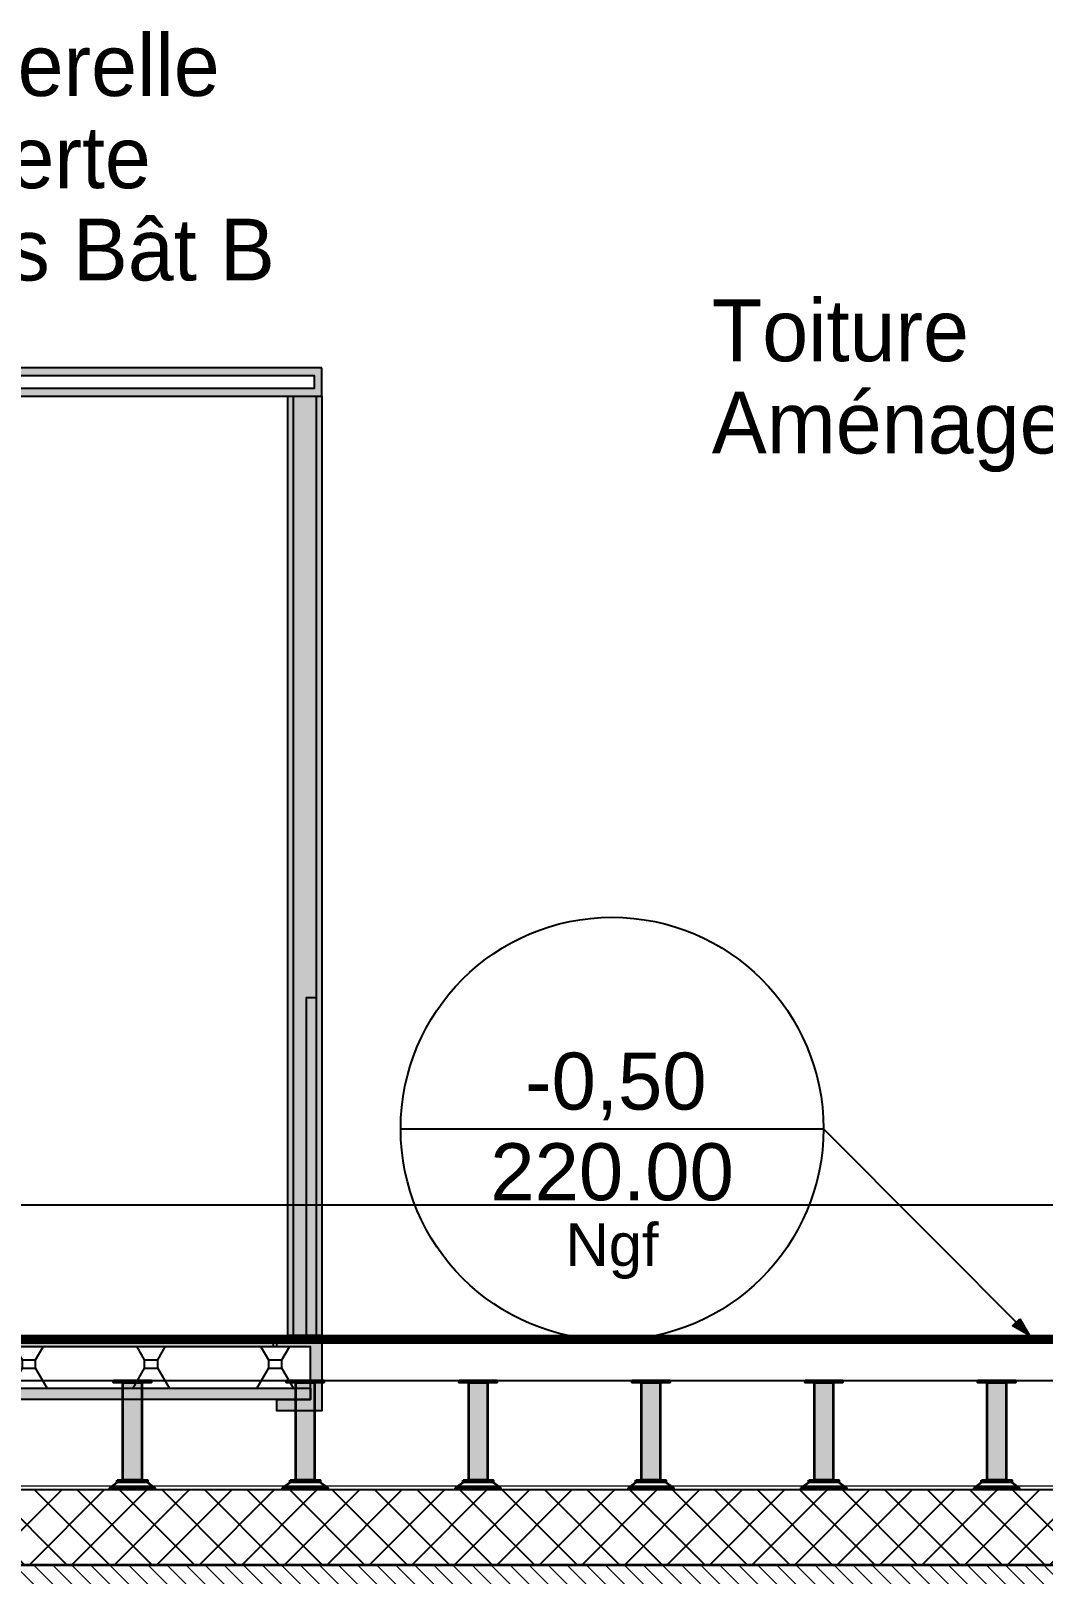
# Model space of a CAD drawing. Header units: centimetres. Extents: x -35664 to 50682, y -23001 to 23705.
# Drawn here: x 46919 to 47188.4, y -14664.4 to -14253.7 of the extents above; entities that cross this region are included whole.
import ezdxf

# ---------------------------------------------------------------- set-up
doc = ezdxf.new("R2010")
doc.units = ezdxf.units.CM
doc.layers.add('B BATI-murs', color=252, linetype='Continuous', lineweight=35)
for name, color, linetype in [('B BATI-murs_Hatch', 252, 'Continuous'), ('B GÈnÈral_Hatch', 252, 'Continuous'), ('B Général', 252, 'Continuous'), ('C ANNOTATIONS-niveaux', 252, 'Continuous'), ('C ANNOTATIONS-texte', 252, 'Continuous'), ('C ANNOTATIONS-texte_Hatch', 9, 'Continuous'), ('Général', 252, 'Continuous'), ('prlm-Coupe', 252, 'Continuous')]:
    doc.layers.add(name, color=color, linetype=linetype)
doc.styles.add('Arial', font='arial.ttf')
doc.styles.add('Eurostile', font='Eurosti.TTF')

# ---------------------------------------------------------------- blocks, each defined once
blk = doc.blocks.new('B 90.Groupe-381-1')
at = {"layer": 'B GÈnÈral_Hatch', "linetype": 'Continuous'}
h = blk.add_hatch(color=250, dxfattribs=at)
h.paths.add_polyline_path([(15374.56, 4294.78), (15374.56, 4138.95), (15382.06, 4138.95), (15382.06, 4294.78)])
h.paths.add_polyline_path([(15380.06, 4140.95), (15376.56, 4140.95), (15376.56, 4292.78), (15380.06, 4292.78)])
for points in [[(15632.06, 4294.78), (15632.06, 4285.78), (15382.06, 4285.78), (15382.06, 4294.78)], [(15632.06, 4293.28), (15632.06, 4287.28), (15382.06, 4287.28), (15382.06, 4293.28)], [(15632.06, 4293.28), (15632.06, 4290.78), (15542.06, 4290.78), (15542.06, 4293.28)], [(15632.06, 4294.78), (15652.06, 4294.78), (15652.06, 4282.8), (15649.06, 4282.8), (15649.06, 4291.78), (15635.06, 4291.78), (15635.06, 4282.8), (15632.06, 4282.8)], [(15646.06, 4141.95), (15646.06, 4291.78), (15649.06, 4291.78), (15649.06, 4141.95)], [(15632.06, 4151.87), (15632.06, 4281.87), (15635.06, 4281.87), (15635.06, 4151.87)], [(15632.06, 4138.95), (15652.06, 4138.95), (15652.06, 4150.93), (15649.06, 4150.93), (15649.06, 4141.95), (15635.06, 4141.95), (15635.06, 4150.93), (15632.06, 4150.93)], [(15632.06, 4147.95), (15632.06, 4138.95), (15382.06, 4138.95), (15382.06, 4147.95)], [(15632.06, 4146.45), (15632.06, 4140.45), (15382.06, 4140.45), (15382.06, 4146.45)], [(15632.06, 4142.95), (15632.06, 4140.45), (15542.06, 4140.45), (15542.06, 4142.95)]]:
    blk.add_hatch(color=250, dxfattribs=at).paths.add_polyline_path(points)
at = {"layer": 'B Général', "linetype": 'Continuous'}
for p, q in [((15638.53, 4280.6), (15638.53, 4284.2)), ((15640.73, 4280.6), (15640.73, 4284.2)), ((15638.53, 4247.57), (15638.53, 4251.17)), ((15640.73, 4247.57), (15640.73, 4251.17)), ((15638.53, 4215.07), (15638.53, 4218.67)), ((15640.73, 4215.07), (15640.73, 4218.67)), ((15638.53, 4182.57), (15638.53, 4186.17)), ((15640.73, 4182.57), (15640.73, 4186.17)), ((15638.53, 4149.8), (15638.53, 4153.4)), ((15640.73, 4149.8), (15640.73, 4153.4))]:
    blk.add_line(p, q, dxfattribs=at)
at = {"layer": 'B Général', "linetype": 'Continuous', "flags": 128}
for points in [[(15374.56, 4294.78), (15374.56, 4138.95), (15382.06, 4138.95), (15382.06, 4294.78)], [(15380.06, 4140.95), (15376.56, 4140.95), (15376.56, 4292.78), (15380.06, 4292.78)], [(15632.06, 4294.78), (15632.06, 4285.78), (15382.06, 4285.78), (15382.06, 4294.78)], [(15632.06, 4293.28), (15632.06, 4287.28), (15382.06, 4287.28), (15382.06, 4293.28)], [(15632.06, 4293.28), (15632.06, 4290.78), (15542.06, 4290.78), (15542.06, 4293.28)], [(15632.06, 4294.78), (15652.06, 4294.78), (15652.06, 4282.8), (15649.06, 4282.8), (15649.06, 4291.78), (15635.06, 4291.78), (15635.06, 4282.8), (15632.06, 4282.8)], [(15646.06, 4141.95), (15646.06, 4291.78), (15649.06, 4291.78), (15649.06, 4141.95)], [(15640.73, 4284.2), (15638.53, 4284.2), (15635.06, 4286.2), (15635.06, 4278.6), (15638.53, 4280.6), (15640.73, 4280.6), (15646.06, 4277.52), (15646.06, 4287.28)], [(15632.06, 4151.87), (15632.06, 4281.87), (15635.06, 4281.87), (15635.06, 4151.87)], [(15640.73, 4251.17), (15638.53, 4251.17), (15635.06, 4253.17), (15635.06, 4245.57), (15638.53, 4247.57), (15640.73, 4247.57), (15646.06, 4244.49), (15646.06, 4254.24)], [(15640.73, 4218.67), (15638.53, 4218.67), (15635.06, 4220.67), (15635.06, 4213.07), (15638.53, 4215.07), (15640.73, 4215.07), (15646.06, 4211.99), (15646.06, 4221.74)], [(15640.73, 4186.17), (15638.53, 4186.17), (15635.06, 4188.17), (15635.06, 4180.57), (15638.53, 4182.57), (15640.73, 4182.57), (15646.06, 4179.49), (15646.06, 4189.24)], [(15640.73, 4153.4), (15638.53, 4153.4), (15635.06, 4155.4), (15635.06, 4147.8), (15638.53, 4149.8), (15640.73, 4149.8), (15646.06, 4146.72), (15646.06, 4156.48)], [(15632.06, 4138.95), (15652.06, 4138.95), (15652.06, 4150.93), (15649.06, 4150.93), (15649.06, 4141.95), (15635.06, 4141.95), (15635.06, 4150.93), (15632.06, 4150.93)], [(15632.06, 4147.95), (15632.06, 4138.95), (15382.06, 4138.95), (15382.06, 4147.95)], [(15632.06, 4146.45), (15632.06, 4140.45), (15382.06, 4140.45), (15382.06, 4146.45)], [(15632.06, 4142.95), (15632.06, 4140.45), (15542.06, 4140.45), (15542.06, 4142.95)]]:
    blk.add_lwpolyline(points, close=True, dxfattribs=at)
blk = doc.blocks.new('B 90.Alti BAT B TOITURE')
at = {"layer": 'C ANNOTATIONS-niveaux', "linetype": 'Continuous'}
blk.add_line((-55.92, -9.05), (56.58, -9.05), dxfattribs=at)
blk.add_circle((0.33, -9.05), 56.25, dxfattribs=at)
at = {"layer": 'B Général', "char_height": 15.172, "attachment_point": 2, "rotation": 0, "line_spacing_factor": 0.958078, "style": 'Arial'}
for s, insert in [('-0,50', (1.33, 11.2)), ('220.00', (0.33, -12.93))]:
    blk.add_mtext(s, dxfattribs=dict(at, insert=insert))
at = {"layer": 'C ANNOTATIONS-niveaux', "insert": (0.33, -34.24), "char_height": 11.379, "attachment_point": 2, "rotation": 0, "line_spacing_factor": 0.958078, "style": 'Arial'}
blk.add_mtext('Ngf', dxfattribs=at)
blk = doc.blocks.new('B 90.Groupe-398-1')
at = {"layer": 'B BATI-murs_Hatch', "linetype": 'Continuous'}
for points in [[(15644.06, 4239.39), (15644.06, 4249.39), (15644.56, 4249.39), (15644.56, 4239.39)], [(15644.56, 4241.89), (15644.56, 4246.89), (15670.56, 4246.89), (15670.56, 4241.89)], [(15670.56, 4240.39), (15670.56, 4248.39), (15671.06, 4248.39), (15671.06, 4240.39)], [(15672.56, 4238.39), (15672.56, 4250.39), (15673.06, 4250.39), (15673.06, 4238.39)]]:
    blk.add_hatch(color=250, dxfattribs=at).paths.add_polyline_path(points)
at = {"layer": 'B BATI-murs', "linetype": 'Continuous'}
for p, q in [((15671.06, 4248.39), (15672.56, 4250.39)), ((15672.56, 4238.39), (15671.06, 4240.39))]:
    blk.add_line(p, q, dxfattribs=at)
at = {"layer": 'B BATI-murs', "linetype": 'Continuous', "flags": 128}
for points in [[(15644.06, 4239.39), (15644.06, 4249.39), (15644.56, 4249.39), (15644.56, 4239.39)], [(15644.56, 4241.89), (15644.56, 4246.89), (15670.56, 4246.89), (15670.56, 4241.89)], [(15670.56, 4240.39), (15670.56, 4248.39), (15671.06, 4248.39), (15671.06, 4240.39)], [(15672.56, 4238.39), (15672.56, 4250.39), (15673.06, 4250.39), (15673.06, 4238.39)]]:
    blk.add_lwpolyline(points, close=True, dxfattribs=at)
blk = doc.blocks.new('B 90.Groupe-399-1')
at = {"layer": 'B BATI-murs_Hatch', "linetype": 'Continuous'}
for points in [[(15672.56, 4284.39), (15672.56, 4296.39), (15673.06, 4296.39), (15673.06, 4284.39)], [(15644.06, 4285.39), (15644.06, 4295.39), (15644.56, 4295.39), (15644.56, 4285.39)], [(15644.56, 4287.89), (15644.56, 4292.89), (15670.56, 4292.89), (15670.56, 4287.89)], [(15670.56, 4286.39), (15670.56, 4294.39), (15671.06, 4294.39), (15671.06, 4286.39)]]:
    blk.add_hatch(color=250, dxfattribs=at).paths.add_polyline_path(points)
at = {"layer": 'B BATI-murs', "linetype": 'Continuous'}
for p, q in [((15671.06, 4294.39), (15672.56, 4296.39)), ((15672.56, 4284.39), (15671.06, 4286.39))]:
    blk.add_line(p, q, dxfattribs=at)
at = {"layer": 'B BATI-murs', "linetype": 'Continuous', "flags": 128}
for points in [[(15672.56, 4284.39), (15672.56, 4296.39), (15673.06, 4296.39), (15673.06, 4284.39)], [(15644.06, 4285.39), (15644.06, 4295.39), (15644.56, 4295.39), (15644.56, 4285.39)], [(15644.56, 4287.89), (15644.56, 4292.89), (15670.56, 4292.89), (15670.56, 4287.89)], [(15670.56, 4286.39), (15670.56, 4294.39), (15671.06, 4294.39), (15671.06, 4286.39)]]:
    blk.add_lwpolyline(points, close=True, dxfattribs=at)
blk = doc.blocks.new('B 90.Groupe-400-1')
at = {"layer": 'B BATI-murs_Hatch', "linetype": 'Continuous'}
for points in [[(15644.06, 4331.39), (15644.06, 4341.39), (15644.56, 4341.39), (15644.56, 4331.39)], [(15672.56, 4330.39), (15672.56, 4342.39), (15673.06, 4342.39), (15673.06, 4330.39)], [(15644.56, 4333.89), (15644.56, 4338.89), (15670.56, 4338.89), (15670.56, 4333.89)], [(15670.56, 4332.39), (15670.56, 4340.39), (15671.06, 4340.39), (15671.06, 4332.39)]]:
    blk.add_hatch(color=250, dxfattribs=at).paths.add_polyline_path(points)
at = {"layer": 'B BATI-murs', "linetype": 'Continuous'}
for p, q in [((15671.06, 4340.39), (15672.56, 4342.39)), ((15672.56, 4330.39), (15671.06, 4332.39))]:
    blk.add_line(p, q, dxfattribs=at)
at = {"layer": 'B BATI-murs', "linetype": 'Continuous', "flags": 128}
for points in [[(15644.06, 4331.39), (15644.06, 4341.39), (15644.56, 4341.39), (15644.56, 4331.39)], [(15672.56, 4330.39), (15672.56, 4342.39), (15673.06, 4342.39), (15673.06, 4330.39)], [(15644.56, 4333.89), (15644.56, 4338.89), (15670.56, 4338.89), (15670.56, 4333.89)], [(15670.56, 4332.39), (15670.56, 4340.39), (15671.06, 4340.39), (15671.06, 4332.39)]]:
    blk.add_lwpolyline(points, close=True, dxfattribs=at)
blk = doc.blocks.new('B 90.Groupe-401-1')
at = {"layer": 'B BATI-murs_Hatch', "linetype": 'Continuous'}
for points in [[(15644.06, 4377.39), (15644.06, 4387.39), (15644.56, 4387.39), (15644.56, 4377.39)], [(15672.56, 4376.39), (15672.56, 4388.39), (15673.06, 4388.39), (15673.06, 4376.39)], [(15644.56, 4379.89), (15644.56, 4384.89), (15670.56, 4384.89), (15670.56, 4379.89)], [(15670.56, 4378.39), (15670.56, 4386.39), (15671.06, 4386.39), (15671.06, 4378.39)]]:
    blk.add_hatch(color=250, dxfattribs=at).paths.add_polyline_path(points)
at = {"layer": 'B BATI-murs', "linetype": 'Continuous'}
for p, q in [((15671.06, 4386.39), (15672.56, 4388.39)), ((15672.56, 4376.39), (15671.06, 4378.39))]:
    blk.add_line(p, q, dxfattribs=at)
at = {"layer": 'B BATI-murs', "linetype": 'Continuous', "flags": 128}
for points in [[(15644.06, 4377.39), (15644.06, 4387.39), (15644.56, 4387.39), (15644.56, 4377.39)], [(15672.56, 4376.39), (15672.56, 4388.39), (15673.06, 4388.39), (15673.06, 4376.39)], [(15644.56, 4379.89), (15644.56, 4384.89), (15670.56, 4384.89), (15670.56, 4379.89)], [(15670.56, 4378.39), (15670.56, 4386.39), (15671.06, 4386.39), (15671.06, 4378.39)]]:
    blk.add_lwpolyline(points, close=True, dxfattribs=at)
blk = doc.blocks.new('B 90.Groupe-402-1')
at = {"layer": 'B BATI-murs_Hatch', "linetype": 'Continuous'}
for points in [[(15644.06, 4423.39), (15644.06, 4433.39), (15644.56, 4433.39), (15644.56, 4423.39)], [(15670.56, 4424.39), (15670.56, 4432.39), (15671.06, 4432.39), (15671.06, 4424.39)], [(15672.56, 4422.39), (15672.56, 4434.39), (15673.06, 4434.39), (15673.06, 4422.39)], [(15644.56, 4425.89), (15644.56, 4430.89), (15670.56, 4430.89), (15670.56, 4425.89)]]:
    blk.add_hatch(color=250, dxfattribs=at).paths.add_polyline_path(points)
at = {"layer": 'B BATI-murs', "linetype": 'Continuous'}
for p, q in [((15671.06, 4432.39), (15672.56, 4434.39)), ((15672.56, 4422.39), (15671.06, 4424.39))]:
    blk.add_line(p, q, dxfattribs=at)
at = {"layer": 'B BATI-murs', "linetype": 'Continuous', "flags": 128}
for points in [[(15644.06, 4423.39), (15644.06, 4433.39), (15644.56, 4433.39), (15644.56, 4423.39)], [(15670.56, 4424.39), (15670.56, 4432.39), (15671.06, 4432.39), (15671.06, 4424.39)], [(15672.56, 4422.39), (15672.56, 4434.39), (15673.06, 4434.39), (15673.06, 4422.39)], [(15644.56, 4425.89), (15644.56, 4430.89), (15670.56, 4430.89), (15670.56, 4425.89)]]:
    blk.add_lwpolyline(points, close=True, dxfattribs=at)
blk = doc.blocks.new('B 90.Groupe-403-1')
at = {"layer": 'B BATI-murs_Hatch', "linetype": 'Continuous'}
for points in [[(15644.06, 4469.39), (15644.06, 4479.39), (15644.56, 4479.39), (15644.56, 4469.39)], [(15644.56, 4471.89), (15644.56, 4476.89), (15670.56, 4476.89), (15670.56, 4471.89)], [(15670.56, 4470.39), (15670.56, 4478.39), (15671.06, 4478.39), (15671.06, 4470.39)], [(15672.56, 4468.39), (15672.56, 4480.39), (15673.06, 4480.39), (15673.06, 4468.39)]]:
    blk.add_hatch(color=250, dxfattribs=at).paths.add_polyline_path(points)
at = {"layer": 'B BATI-murs', "linetype": 'Continuous'}
for p, q in [((15671.06, 4478.39), (15672.56, 4480.39)), ((15672.56, 4468.39), (15671.06, 4470.39))]:
    blk.add_line(p, q, dxfattribs=at)
at = {"layer": 'B BATI-murs', "linetype": 'Continuous', "flags": 128}
for points in [[(15644.06, 4469.39), (15644.06, 4479.39), (15644.56, 4479.39), (15644.56, 4469.39)], [(15644.56, 4471.89), (15644.56, 4476.89), (15670.56, 4476.89), (15670.56, 4471.89)], [(15670.56, 4470.39), (15670.56, 4478.39), (15671.06, 4478.39), (15671.06, 4470.39)], [(15672.56, 4468.39), (15672.56, 4480.39), (15673.06, 4480.39), (15673.06, 4468.39)]]:
    blk.add_lwpolyline(points, close=True, dxfattribs=at)
blk = doc.blocks.new('B 90.Groupe-409-1')
at = {"layer": 'B GÈnÈral_Hatch', "linetype": 'Continuous'}
h = blk.add_hatch(dxfattribs=at)
h.set_pattern_fill('BOIS FIL HOR', color=256, angle=90, style=0, pattern_type=2)
h.set_pattern_definition([(90, (207892.4662, 55813.26), (0.4409722222, 0.35277777745), [])])
h.paths.add_polyline_path([(15632.06, 4470.39), (15632.06, 4490.39), (15634.06, 4490.39), (15634.06, 4470.39)])
h = blk.add_hatch(dxfattribs=at)
h.set_pattern_fill('BOIS FIL HOR', color=256, angle=90, style=0, pattern_type=2)
h.set_pattern_definition([(90, (207892.4662, 55613.26), (0.4409722222, 0.35277777745), [])])
h.paths.add_polyline_path([(15632.06, 4450.39), (15632.06, 4470.39), (15634.06, 4470.39), (15634.06, 4450.39)])
h = blk.add_hatch(dxfattribs=at)
h.set_pattern_fill('BOIS FIL HOR', color=256, angle=90, style=0, pattern_type=2)
h.set_pattern_definition([(90, (207892.4662, 55413.26), (0.4409722222, 0.35277777745), [])])
h.paths.add_polyline_path([(15632.06, 4430.39), (15632.06, 4450.39), (15634.06, 4450.39), (15634.06, 4430.39)])
h = blk.add_hatch(dxfattribs=at)
h.set_pattern_fill('BOIS FIL HOR', color=256, angle=90, style=0, pattern_type=2)
h.set_pattern_definition([(90, (207892.4662, 55213.26), (0.4409722222, 0.35277777745), [])])
h.paths.add_polyline_path([(15632.06, 4410.39), (15632.06, 4430.39), (15634.06, 4430.39), (15634.06, 4410.39)])
h = blk.add_hatch(dxfattribs=at)
h.set_pattern_fill('BOIS FIL HOR', color=256, angle=90, style=0, pattern_type=2)
h.set_pattern_definition([(90, (207892.4662, 55013.26), (0.4409722222, 0.35277777745), [])])
h.paths.add_polyline_path([(15632.06, 4390.39), (15632.06, 4410.39), (15634.06, 4410.39), (15634.06, 4390.39)])
h = blk.add_hatch(dxfattribs=at)
h.set_pattern_fill('BOIS FIL HOR', color=256, angle=90, style=0, pattern_type=2)
h.set_pattern_definition([(90, (207892.4662, 54813.26), (0.4409722222, 0.35277777745), [])])
h.paths.add_polyline_path([(15632.06, 4370.39), (15632.06, 4390.39), (15634.06, 4390.39), (15634.06, 4370.39)])
h = blk.add_hatch(dxfattribs=at)
h.set_pattern_fill('BOIS FIL HOR', color=256, angle=90, style=0, pattern_type=2)
h.set_pattern_definition([(90, (207892.4662, 54613.26), (0.4409722222, 0.35277777745), [])])
h.paths.add_polyline_path([(15632.06, 4350.39), (15632.06, 4370.39), (15634.06, 4370.39), (15634.06, 4350.39)])
h = blk.add_hatch(dxfattribs=at)
h.set_pattern_fill('BOIS FIL HOR', color=256, angle=90, style=0, pattern_type=2)
h.set_pattern_definition([(90, (207892.4662, 54413.26), (0.4409722222, 0.35277777745), [])])
h.paths.add_polyline_path([(15632.06, 4330.39), (15632.06, 4350.39), (15634.06, 4350.39), (15634.06, 4330.39)])
h = blk.add_hatch(dxfattribs=at)
h.set_pattern_fill('BOIS FIL HOR', color=256, angle=90, style=0, pattern_type=2)
h.set_pattern_definition([(90, (207892.4662, 54213.26), (0.4409722222, 0.35277777745), [])])
h.paths.add_polyline_path([(15632.06, 4310.39), (15632.06, 4330.39), (15634.06, 4330.39), (15634.06, 4310.39)])
h = blk.add_hatch(dxfattribs=at)
h.set_pattern_fill('BOIS FIL HOR', color=256, angle=90, style=0, pattern_type=2)
h.set_pattern_definition([(90, (207892.4662, 54013.26), (0.4409722222, 0.35277777745), [])])
h.paths.add_polyline_path([(15632.06, 4290.39), (15632.06, 4310.39), (15634.06, 4310.39), (15634.06, 4290.39)])
h = blk.add_hatch(dxfattribs=at)
h.set_pattern_fill('BOIS FIL HOR', color=256, angle=90, style=0, pattern_type=2)
h.set_pattern_definition([(90, (207892.4662, 53813.26), (0.4409722222, 0.35277777745), [])])
h.paths.add_polyline_path([(15632.06, 4270.39), (15632.06, 4290.39), (15634.06, 4290.39), (15634.06, 4270.39)])
h = blk.add_hatch(dxfattribs=at)
h.set_pattern_fill('BOIS FIL HOR', color=256, angle=90, style=0, pattern_type=2)
h.set_pattern_definition([(90, (207892.4662, 53613.26), (0.4409722222, 0.35277777745), [])])
h.paths.add_polyline_path([(15632.06, 4250.39), (15632.06, 4270.39), (15634.06, 4270.39), (15634.06, 4250.39)])
h = blk.add_hatch(dxfattribs=at)
h.set_pattern_fill('BOIS FIL HOR', color=256, angle=90, style=0, pattern_type=2)
h.set_pattern_definition([(90, (207892.4662, 53413.26), (0.4409722222, 0.35277777745), [])])
h.paths.add_polyline_path([(15632.06, 4230.39), (15632.06, 4250.39), (15634.06, 4250.39), (15634.06, 4230.39)])
h = blk.add_hatch(dxfattribs=at)
h.set_pattern_fill('BOIS FIL HOR', color=256, angle=90, style=0, pattern_type=2)
h.set_pattern_definition([(90, (207892.4662, 53213.26), (0.4409722222, 0.35277777745), [])])
h.paths.add_polyline_path([(15632.06, 4210.39), (15632.06, 4230.39), (15634.06, 4230.39), (15634.06, 4210.39)])
at = {"layer": 'B Général', "flags": 128}
for points in [[(15632.06, 4470.39), (15632.06, 4490.39), (15634.06, 4490.39), (15634.06, 4470.39)], [(15632.06, 4450.39), (15632.06, 4470.39), (15634.06, 4470.39), (15634.06, 4450.39)], [(15632.06, 4430.39), (15632.06, 4450.39), (15634.06, 4450.39), (15634.06, 4430.39)], [(15632.06, 4410.39), (15632.06, 4430.39), (15634.06, 4430.39), (15634.06, 4410.39)], [(15632.06, 4390.39), (15632.06, 4410.39), (15634.06, 4410.39), (15634.06, 4390.39)], [(15632.06, 4370.39), (15632.06, 4390.39), (15634.06, 4390.39), (15634.06, 4370.39)], [(15632.06, 4350.39), (15632.06, 4370.39), (15634.06, 4370.39), (15634.06, 4350.39)], [(15632.06, 4330.39), (15632.06, 4350.39), (15634.06, 4350.39), (15634.06, 4330.39)], [(15632.06, 4310.39), (15632.06, 4330.39), (15634.06, 4330.39), (15634.06, 4310.39)], [(15632.06, 4290.39), (15632.06, 4310.39), (15634.06, 4310.39), (15634.06, 4290.39)], [(15632.06, 4270.39), (15632.06, 4290.39), (15634.06, 4290.39), (15634.06, 4270.39)], [(15632.06, 4250.39), (15632.06, 4270.39), (15634.06, 4270.39), (15634.06, 4250.39)], [(15632.06, 4230.39), (15632.06, 4250.39), (15634.06, 4250.39), (15634.06, 4230.39)], [(15632.06, 4210.39), (15632.06, 4230.39), (15634.06, 4230.39), (15634.06, 4210.39)]]:
    blk.add_lwpolyline(points, close=True, dxfattribs=at)
at = {"layer": 'Général', "linetype": 'Continuous', "flags": 128}
blk.add_lwpolyline([(15644.06, 4570.39), (15634.06, 4570.39), (15634.06, 3862), (15644.06, 3862)], close=True, dxfattribs=at)
at = {"layer": 'Général'}
for name in ['B 90.Groupe-403-1', 'B 90.Groupe-402-1', 'B 90.Groupe-401-1', 'B 90.Groupe-400-1', 'B 90.Groupe-399-1', 'B 90.Groupe-398-1']:
    blk.add_blockref(name, (0, 0), dxfattribs=at)
blk = doc.blocks.new('B 90.Groupe-505-1')
at = {"layer": 'B GÈnÈral_Hatch', "linetype": 'Continuous', "lineweight": 18}
h = blk.add_hatch(dxfattribs=at)
h.set_pattern_fill('50_BETON', color=256, style=0, pattern_type=2)
h.set_pattern_definition([(45, (0, 0), (2.4253472, -2.6458333), [])])
h.paths.add_polyline_path([(15718.06, 4909.39), (15693.06, 4893.39), (15693.06, 3541.42), (15718.06, 3525.42)])
at = {"layer": 'B GÈnÈral_Hatch', "linetype": 'Continuous'}
h = blk.add_hatch(dxfattribs=at)
h.set_pattern_fill('02_ISOLANT', color=256, style=0, pattern_type=2)
h.set_pattern_definition([(45, (0, 0), (-5.6568542, 5.6568542), []), (135, (0, 0), (5.6568542, 5.6568542), [])])
h.paths.add_polyline_path([(15673.06, 3541.39), (15673.06, 4893.39), (15693.06, 4893.39), (15693.06, 3541.39)])
at = {"layer": 'C ANNOTATIONS-texte_Hatch', "linetype": 'Continuous'}
blk.add_hatch(color=250, dxfattribs=at).paths.add_polyline_path([(15627.58, 4480.53), (15632.06, 4483.11), (15629.47, 4478.63)])
at = {"layer": 'B Général', "linetype": 'Continuous'}
for p, q in [((15597.4, 4917.39), (15597.4, 3517)), ((15693.06, 3541.42), (15693.06, 4893.39))]:
    blk.add_line(p, q, dxfattribs=at)
at = {"layer": 'B Général', "linetype": 'Continuous', "lineweight": 35}
blk.add_line((15693.06, 3541.42), (15693.06, 4893.39), dxfattribs=at)
at = {"layer": 'B Général', "lineweight": 18, "flags": 128}
blk.add_lwpolyline([(15657.06, 3542.39), (15672.06, 3542.39), (15672.06, 4892.39), (15657.06, 4892.39)], dxfattribs=at)
at = {"layer": 'B Général', "linetype": 'Continuous', "flags": 128}
blk.add_lwpolyline([(15673.06, 3541.39), (15673.06, 4893.39), (15693.06, 4893.39), (15693.06, 3541.39)], close=True, dxfattribs=at)
at = {"layer": 'C ANNOTATIONS-texte', "linetype": 'Continuous', "flags": 128}
blk.add_lwpolyline([(15577.01, 4354.3), (15577.01, 4428.3), (15632.06, 4483.11)], dxfattribs=at)
blk.add_lwpolyline([(15627.58, 4480.53), (15632.06, 4483.11), (15629.47, 4478.63)], close=True, dxfattribs=at)
at = {"layer": 'B Général'}
for name in ['B 90.Groupe-409-1', 'B 90.Groupe-381-1']:
    blk.add_blockref(name, (0, 0), dxfattribs=at)
at = {"layer": 'B Général', "rotation": 90}
blk.add_blockref('B 90.Alti BAT B TOITURE', (15567.96, 4371.72), dxfattribs=at)
blk = doc.blocks.new('A$C373B78D5')
at = {"layer": 'B Général', "rotation": 270}
blk.add_blockref('B 90.Groupe-505-1', (19589.99, 18504.02), dxfattribs=at)
at = {"layer": 'C ANNOTATIONS-texte', "char_height": 16.4469, "attachment_point": 1, "rotation": 360, "line_spacing_factor": 0.895453, "style": 'Eurostile'}
for s, insert, width in [('Passerelle couverte accès Bât B', (23754.96, 3218.3), 135.5), ('Toiture\\PAménagement Paysager', (23988.56, 3147.7), 296.4253)]:
    blk.add_mtext(s, dxfattribs=dict(at, insert=insert, width=width))

msp = doc.modelspace()

# ---------------------------------------------------------------- block references
at = {"layer": 'prlm-Coupe'}
msp.add_blockref('A$C373B78D5', (23111.623, -17472.851), dxfattribs=at)

doc.saveas('drawing.dxf')
